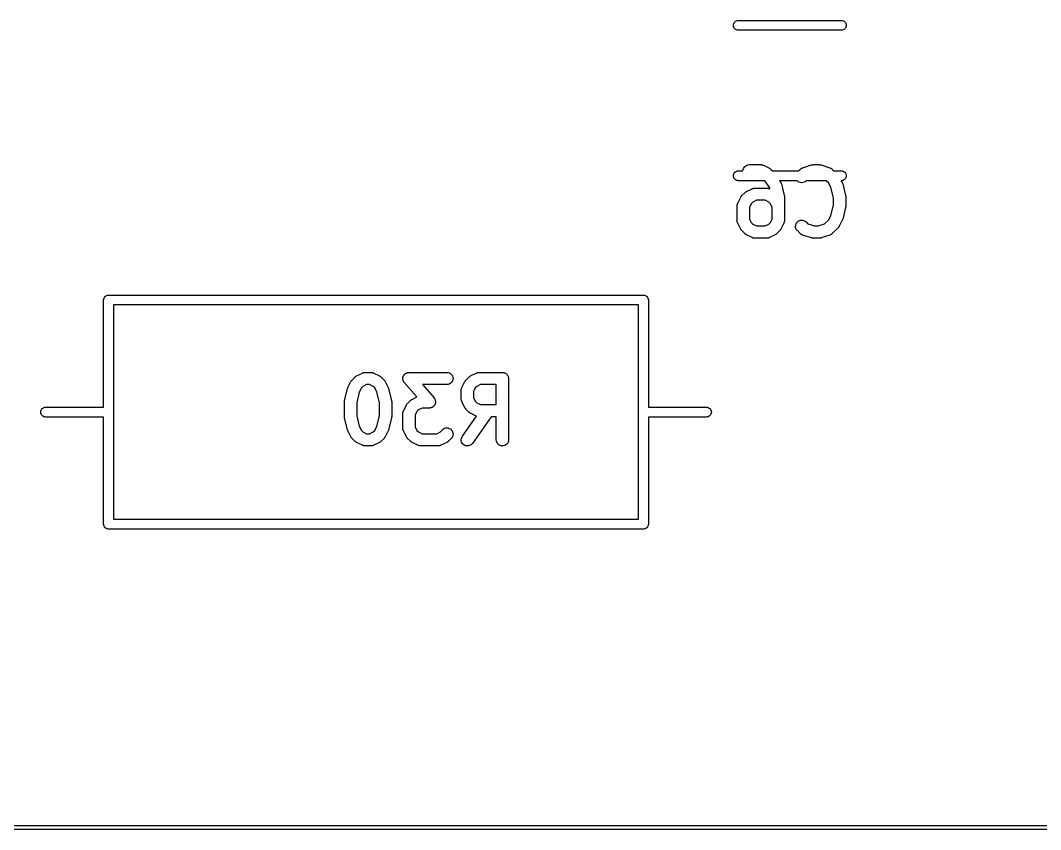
# Model space of a CAD drawing. Extents: x 19 to 116, y -142 to -17.
# Drawn here: x 74.39 to 86.87, y -142.26 to -132.37 of the extents above; entities that cross this region are included whole.
import ezdxf

# ---------------------------------------------------------------- set-up
doc = ezdxf.new("R2010")
doc.units = 0
doc.layers.add('BLACK', color=7, linetype='CONTINUOUS')

msp = doc.modelspace()

# ---------------------------------------------------------------- linework, layer by layer
at = {"layer": 'BLACK', "linetype": 'CONTINUOUS'}
for p, q in [((83.1107, -132.43), (83.1119, -132.418)), ((83.1119, -132.442), (83.1107, -132.43)), ((83.1119, -132.418), (83.1153, -132.407)), ((83.1153, -132.453), (83.1119, -132.442)), ((83.1153, -132.407), (83.1209, -132.397)), ((83.1209, -132.463), (83.1153, -132.453)), ((83.1209, -132.397), (83.1284, -132.387)), ((83.1284, -132.473), (83.1209, -132.463)), ((83.1284, -132.387), (83.1375, -132.38)), ((83.1375, -132.48), (83.1284, -132.473)), ((83.1375, -132.38), (83.1479, -132.374)), ((83.1479, -132.374), (83.1592, -132.371)), ((83.1592, -132.371), (83.1681, -132.37)), ((83.1681, -132.37), (84.4319, -132.37)), ((84.4319, -132.37), (84.4408, -132.371)), ((84.4408, -132.371), (84.4521, -132.374)), ((84.4521, -132.374), (84.4625, -132.38)), ((84.4625, -132.38), (84.4716, -132.387)), ((84.4716, -132.473), (84.4625, -132.48)), ((84.4716, -132.387), (84.4791, -132.397)), ((84.4791, -132.463), (84.4716, -132.473)), ((84.4791, -132.397), (84.4847, -132.407)), ((84.4847, -132.453), (84.4791, -132.463)), ((84.4847, -132.407), (84.4881, -132.418)), ((84.4881, -132.442), (84.4847, -132.453)), ((84.4881, -132.418), (84.4893, -132.43)), ((84.4893, -132.43), (84.4881, -132.442)), ((83.1479, -132.486), (83.1375, -132.48)), ((83.1592, -132.489), (83.1479, -132.486)), ((83.1681, -132.49), (83.1592, -132.489)), ((84.4319, -132.49), (83.1681, -132.49)), ((84.4408, -132.489), (84.4319, -132.49)), ((84.4521, -132.486), (84.4408, -132.489)), ((84.4625, -132.48), (84.4521, -132.486)), ((83.1284, -134.227), (83.1375, -134.22)), ((83.1375, -134.22), (83.1479, -134.214)), ((83.1479, -134.214), (83.1592, -134.211)), ((83.1592, -134.211), (83.1681, -134.21)), ((83.1681, -134.21), (83.2273, -134.21)), ((83.2271, -134.209), (83.2287, -134.194)), ((83.2273, -134.21), (83.2271, -134.209)), ((83.2287, -134.194), (83.233, -134.18)), ((83.233, -134.18), (83.24, -134.167)), ((83.24, -134.167), (83.2493, -134.156)), ((83.2493, -134.156), (83.2606, -134.147)), ((83.2606, -134.147), (83.2736, -134.14)), ((83.2736, -134.14), (83.2876, -134.136)), ((83.2876, -134.136), (83.3021, -134.134)), ((83.3021, -134.134), (83.445, -134.134)), ((83.445, -134.134), (83.446, -134.134)), ((83.446, -134.134), (83.4482, -134.135)), ((83.4482, -134.135), (83.4504, -134.134)), ((83.4504, -134.134), (83.4555, -134.135)), ((83.4555, -134.135), (83.4606, -134.136)), ((83.4606, -134.136), (83.4627, -134.137)), ((83.4627, -134.137), (83.4649, -134.137)), ((83.4649, -134.137), (83.4697, -134.139)), ((83.4697, -134.139), (83.4745, -134.14)), ((83.4745, -134.14), (83.4765, -134.141)), ((83.4765, -134.141), (83.4785, -134.142)), ((83.4785, -134.142), (83.55, -134.178)), ((83.55, -134.178), (83.5509, -134.178)), ((83.5509, -134.178), (83.5544, -134.181)), ((83.5544, -134.181), (83.5581, -134.183)), ((83.5581, -134.183), (83.5606, -134.185)), ((83.5606, -134.185), (83.5632, -134.186)), ((83.5632, -134.186), (83.5662, -134.189)), ((83.5662, -134.189), (83.5695, -134.192)), ((83.5695, -134.192), (83.5875, -134.21)), ((83.5875, -134.21), (83.9096, -134.21)), ((83.9096, -134.21), (83.9277, -134.192)), ((83.9277, -134.192), (83.9284, -134.191)), ((83.9284, -134.191), (83.9302, -134.19)), ((83.9302, -134.19), (83.9317, -134.188)), ((83.9317, -134.188), (83.9359, -134.185)), ((83.9359, -134.185), (83.9399, -134.182)), ((83.9399, -134.182), (83.9418, -134.181)), ((83.9418, -134.181), (83.9436, -134.18)), ((83.9436, -134.18), (83.9483, -134.178)), ((83.9483, -134.178), (83.9529, -134.175)), ((83.9529, -134.175), (83.955, -134.175)), ((83.955, -134.175), (83.957, -134.174)), ((83.957, -134.174), (84.0641, -134.138)), ((84.0641, -134.138), (84.0651, -134.138)), ((84.0651, -134.138), (84.0693, -134.137)), ((84.0693, -134.137), (84.0733, -134.136)), ((84.0733, -134.136), (84.0764, -134.135)), ((84.0764, -134.135), (84.0795, -134.135)), ((84.0795, -134.135), (84.0837, -134.135)), ((84.0837, -134.135), (84.0879, -134.134)), ((84.0879, -134.134), (84.1593, -134.134)), ((84.1593, -134.134), (84.1603, -134.134)), ((84.1603, -134.134), (84.1645, -134.135)), ((84.1645, -134.135), (84.1687, -134.135)), ((84.1687, -134.135), (84.1718, -134.136)), ((84.1718, -134.136), (84.1749, -134.136)), ((84.1749, -134.136), (84.1789, -134.137)), ((84.1789, -134.137), (84.183, -134.138)), ((84.183, -134.138), (84.2901, -134.174)), ((84.2901, -134.174), (84.2911, -134.174)), ((84.2911, -134.174), (84.2931, -134.175)), ((84.2931, -134.175), (84.2952, -134.176)), ((84.2952, -134.176), (84.2998, -134.178)), ((84.2998, -134.178), (84.3044, -134.18)), ((84.3044, -134.18), (84.3062, -134.182)), ((84.3062, -134.182), (84.3081, -134.183)), ((84.3081, -134.183), (84.3121, -134.186)), ((84.3121, -134.186), (84.3163, -134.189)), ((84.3163, -134.189), (84.3178, -134.191)), ((84.3178, -134.191), (84.3195, -134.192)), ((84.3195, -134.192), (84.3375, -134.21)), ((84.3375, -134.21), (84.4319, -134.21)), ((84.4319, -134.21), (84.4408, -134.211)), ((84.4408, -134.211), (84.4521, -134.214)), ((84.4521, -134.214), (84.4625, -134.22)), ((84.4625, -134.22), (84.4716, -134.227)), ((83.1107, -134.27), (83.1119, -134.258)), ((83.1119, -134.282), (83.1107, -134.27)), ((83.1119, -134.258), (83.1153, -134.247)), ((83.1153, -134.293), (83.1119, -134.282)), ((83.1153, -134.247), (83.1209, -134.237)), ((83.1209, -134.303), (83.1153, -134.293)), ((83.1209, -134.237), (83.1284, -134.227)), ((83.1284, -134.313), (83.1209, -134.303)), ((83.1375, -134.32), (83.1284, -134.313)), ((83.1479, -134.326), (83.1375, -134.32)), ((83.1592, -134.329), (83.1479, -134.326)), ((83.1681, -134.33), (83.1592, -134.329)), ((83.4949, -134.33), (83.1681, -134.33)), ((83.554, -134.419), (83.4949, -134.33)), ((83.8889, -134.33), (83.6751, -134.33)), ((83.6751, -134.33), (83.686, -134.346)), ((83.686, -134.346), (83.6865, -134.347)), ((83.6865, -134.347), (83.6888, -134.352)), ((83.8916, -134.333), (83.8889, -134.33)), ((83.9028, -134.343), (83.8916, -134.333)), ((83.9157, -134.35), (83.9028, -134.343)), ((83.9858, -134.344), (83.9729, -134.35)), ((83.9973, -134.334), (83.9858, -134.344)), ((83.998, -134.334), (83.9973, -134.334)), ((84.0018, -134.33), (83.998, -134.334)), ((84.2454, -134.33), (84.0018, -134.33)), ((84.2762, -134.361), (84.2454, -134.33)), ((84.4319, -134.33), (84.4285, -134.33)), ((84.4285, -134.33), (84.4407, -134.354)), ((84.4408, -134.329), (84.4319, -134.33)), ((84.4521, -134.326), (84.4408, -134.329)), ((84.4625, -134.32), (84.4521, -134.326)), ((84.4716, -134.313), (84.4625, -134.32)), ((84.4716, -134.227), (84.4791, -134.237)), ((84.4791, -134.303), (84.4716, -134.313)), ((84.4791, -134.237), (84.4847, -134.247)), ((84.4847, -134.293), (84.4791, -134.303)), ((84.4847, -134.247), (84.4881, -134.258)), ((84.4881, -134.282), (84.4847, -134.293)), ((84.4881, -134.258), (84.4893, -134.27)), ((84.4893, -134.27), (84.4881, -134.282)), ((83.2499, -134.477), (83.2531, -134.474)), ((83.2531, -134.474), (83.2562, -134.471)), ((83.2562, -134.471), (83.2589, -134.47)), ((83.2589, -134.47), (83.2613, -134.468)), ((83.2613, -134.468), (83.265, -134.466)), ((83.265, -134.466), (83.2686, -134.464)), ((83.2686, -134.464), (83.34, -134.428)), ((83.34, -134.428), (83.341, -134.427)), ((83.341, -134.427), (83.343, -134.427)), ((83.343, -134.427), (83.345, -134.426)), ((83.345, -134.426), (83.3499, -134.424)), ((83.3499, -134.424), (83.3547, -134.422)), ((83.3547, -134.422), (83.3569, -134.422)), ((83.3569, -134.422), (83.359, -134.421)), ((83.359, -134.421), (83.3641, -134.421)), ((83.3641, -134.421), (83.3692, -134.42)), ((83.3692, -134.42), (83.3714, -134.42)), ((83.3714, -134.42), (83.3736, -134.42)), ((83.3736, -134.42), (83.5164, -134.42)), ((83.5164, -134.42), (83.5175, -134.42)), ((83.5175, -134.42), (83.5197, -134.42)), ((83.5197, -134.42), (83.5219, -134.42)), ((83.5219, -134.42), (83.5269, -134.421)), ((83.5269, -134.421), (83.532, -134.422)), ((83.532, -134.422), (83.5341, -134.422)), ((83.5341, -134.422), (83.5363, -134.423)), ((83.5363, -134.423), (83.5411, -134.425)), ((83.5411, -134.425), (83.546, -134.426)), ((83.546, -134.426), (83.5479, -134.427)), ((83.5479, -134.427), (83.55, -134.428)), ((83.55, -134.428), (83.5572, -134.432)), ((83.5572, -134.432), (83.554, -134.419)), ((83.6888, -134.352), (83.6914, -134.356)), ((83.6914, -134.356), (83.6922, -134.358)), ((83.6922, -134.358), (83.6933, -134.36)), ((83.6933, -134.36), (83.6946, -134.365)), ((83.6946, -134.365), (83.6963, -134.37)), ((83.6963, -134.37), (83.732, -134.513)), ((83.9297, -134.354), (83.9157, -134.35)), ((83.9442, -134.356), (83.9297, -134.354)), ((83.9588, -134.354), (83.9442, -134.356)), ((83.9729, -134.35), (83.9588, -134.354)), ((84.3028, -134.414), (84.2762, -134.361)), ((84.3343, -134.54), (84.3028, -134.414)), ((84.4407, -134.354), (84.4411, -134.355)), ((84.4411, -134.355), (84.4412, -134.356)), ((84.4412, -134.356), (84.4414, -134.356)), ((84.4414, -134.356), (84.4438, -134.362)), ((84.4438, -134.362), (84.4462, -134.369)), ((84.4462, -134.369), (84.4462, -134.369)), ((84.4462, -134.369), (84.4463, -134.37)), ((84.4463, -134.37), (84.482, -134.513)), ((83.1636, -134.604), (83.1993, -134.533)), ((83.1993, -134.533), (83.1998, -134.532)), ((83.1998, -134.532), (83.2021, -134.528)), ((83.2021, -134.528), (83.2041, -134.525)), ((83.2041, -134.525), (83.2061, -134.522)), ((83.2061, -134.522), (83.2078, -134.52)), ((83.2078, -134.52), (83.2107, -134.517)), ((83.2107, -134.517), (83.2134, -134.513)), ((83.2134, -134.513), (83.2491, -134.478)), ((83.2491, -134.478), (83.2499, -134.477)), ((83.3466, -134.592), (83.3281, -134.611)), ((83.3913, -134.57), (83.3466, -134.592)), ((83.4987, -134.57), (83.3913, -134.57)), ((83.5434, -134.592), (83.4987, -134.57)), ((83.5619, -134.611), (83.5434, -134.592)), ((83.732, -134.513), (83.7323, -134.514)), ((83.7323, -134.514), (83.7325, -134.515)), ((83.7325, -134.515), (83.7329, -134.516)), ((83.7329, -134.516), (83.7334, -134.522)), ((83.7334, -134.522), (83.7342, -134.528)), ((83.7342, -134.528), (83.7342, -134.529)), ((83.7342, -134.529), (83.7343, -134.531)), ((83.7343, -134.531), (83.7343, -134.816)), ((84.3343, -134.629), (84.3343, -134.54)), ((84.482, -134.513), (84.4823, -134.514)), ((84.4823, -134.514), (84.4825, -134.515)), ((84.4825, -134.515), (84.4829, -134.516)), ((84.4829, -134.516), (84.4834, -134.522)), ((84.4834, -134.522), (84.4842, -134.528)), ((84.4842, -134.528), (84.4842, -134.529)), ((84.4842, -134.529), (84.4843, -134.531)), ((84.4843, -134.531), (84.4843, -134.638)), ((83.1557, -134.637), (83.156, -134.635)), ((83.1557, -134.638), (83.1557, -134.637)), ((83.1557, -134.816), (83.1557, -134.638)), ((83.1559, -134.632), (83.1568, -134.627)), ((83.156, -134.635), (83.1559, -134.632)), ((83.1568, -134.627), (83.1574, -134.622)), ((83.1574, -134.622), (83.158, -134.62)), ((83.158, -134.62), (83.1584, -134.618)), ((83.1584, -134.618), (83.1602, -134.613)), ((83.1602, -134.613), (83.1618, -134.608)), ((83.1618, -134.608), (83.1628, -134.606)), ((83.1628, -134.606), (83.1636, -134.604)), ((83.3281, -134.611), (83.3057, -134.656)), ((83.3057, -134.656), (83.3057, -134.799)), ((83.5843, -134.656), (83.5619, -134.611)), ((83.5843, -134.799), (83.5843, -134.656)), ((84.3028, -134.755), (84.3343, -134.629)), ((84.482, -134.656), (84.4463, -134.799)), ((84.4822, -134.655), (84.482, -134.656)), ((84.4826, -134.653), (84.4822, -134.655)), ((84.4833, -134.648), (84.4826, -134.653)), ((84.4842, -134.642), (84.4833, -134.648)), ((84.4843, -134.639), (84.4841, -134.64)), ((84.4841, -134.64), (84.4842, -134.642)), ((84.4843, -134.638), (84.4843, -134.639)), ((83.1559, -134.819), (83.1557, -134.816)), ((83.1558, -134.821), (83.1559, -134.819)), ((83.1566, -134.826), (83.1558, -134.821)), ((83.1571, -134.831), (83.1566, -134.826)), ((83.1578, -134.833), (83.1571, -134.831)), ((83.1581, -134.835), (83.1578, -134.833)), ((83.1599, -134.84), (83.1581, -134.835)), ((83.1614, -134.845), (83.1599, -134.84)), ((83.1624, -134.847), (83.1614, -134.845)), ((83.1632, -134.849), (83.1624, -134.847)), ((83.3057, -134.799), (83.3281, -134.843)), ((83.3281, -134.843), (83.3466, -134.862)), ((83.5434, -134.862), (83.5619, -134.843)), ((83.5619, -134.843), (83.5843, -134.799)), ((83.7272, -134.848), (83.7264, -134.85)), ((83.7282, -134.846), (83.7272, -134.848)), ((83.7298, -134.841), (83.7282, -134.846)), ((83.7316, -134.836), (83.7298, -134.841)), ((83.732, -134.834), (83.7316, -134.836)), ((83.7326, -134.832), (83.732, -134.834)), ((83.7332, -134.827), (83.7326, -134.832)), ((83.7341, -134.822), (83.7332, -134.827)), ((83.7343, -134.817), (83.734, -134.82)), ((83.734, -134.82), (83.7341, -134.822)), ((83.7343, -134.816), (83.7343, -134.817)), ((83.876, -134.859), (83.883, -134.846)), ((83.883, -134.846), (83.8923, -134.834)), ((83.8923, -134.834), (83.9037, -134.825)), ((83.9037, -134.825), (83.9167, -134.818)), ((83.9167, -134.818), (83.9307, -134.814)), ((83.9307, -134.814), (83.9453, -134.813)), ((83.9453, -134.813), (83.9598, -134.814)), ((83.9598, -134.814), (83.9738, -134.819)), ((83.9738, -134.819), (83.9867, -134.826)), ((83.9867, -134.826), (83.998, -134.835)), ((83.998, -134.835), (84.0212, -134.858)), ((84.2259, -134.858), (84.2762, -134.808)), ((84.2762, -134.808), (84.3028, -134.755)), ((84.4407, -134.814), (84.4049, -134.886)), ((84.4408, -134.814), (84.4407, -134.814)), ((84.441, -134.814), (84.4408, -134.814)), ((84.4434, -134.807), (84.441, -134.814)), ((84.4459, -134.801), (84.4434, -134.807)), ((84.4461, -134.8), (84.4459, -134.8)), ((84.4459, -134.8), (84.4459, -134.801)), ((84.4463, -134.799), (84.4461, -134.8)), ((83.1636, -134.85), (83.1632, -134.849)), ((83.1993, -134.921), (83.1636, -134.85)), ((83.2016, -134.925), (83.1993, -134.921)), ((83.2035, -134.929), (83.2016, -134.925)), ((83.2055, -134.931), (83.2035, -134.929)), ((83.2071, -134.934), (83.2055, -134.931)), ((83.21, -134.937), (83.2071, -134.934)), ((83.2127, -134.94), (83.21, -134.937)), ((83.2134, -134.941), (83.2127, -134.94)), ((83.2491, -134.977), (83.2134, -134.941)), ((83.3466, -134.862), (83.3913, -134.884)), ((83.3913, -134.884), (83.4987, -134.884)), ((83.4987, -134.884), (83.5434, -134.862)), ((83.6766, -134.941), (83.6409, -134.977)), ((83.6793, -134.938), (83.6766, -134.941)), ((83.6822, -134.935), (83.6793, -134.938)), ((83.6839, -134.932), (83.6822, -134.935)), ((83.6859, -134.93), (83.6839, -134.932)), ((83.6879, -134.926), (83.6859, -134.93)), ((83.6902, -134.922), (83.6879, -134.926)), ((83.6907, -134.921), (83.6902, -134.922)), ((83.7264, -134.85), (83.6907, -134.921)), ((83.87, -134.887), (83.8716, -134.873)), ((83.8713, -134.902), (83.87, -134.887)), ((83.8754, -134.916), (83.8713, -134.902)), ((83.8716, -134.873), (83.876, -134.859)), ((83.8821, -134.929), (83.8754, -134.916)), ((83.8912, -134.94), (83.8821, -134.929)), ((83.892, -134.941), (83.8912, -134.94)), ((83.9277, -134.977), (83.892, -134.941)), ((84.0212, -134.858), (84.1, -134.884)), ((84.1, -134.884), (84.1471, -134.884)), ((84.1471, -134.884), (84.2259, -134.858)), ((84.3909, -134.905), (84.3195, -134.977)), ((84.3936, -134.902), (84.3909, -134.905)), ((84.3965, -134.899), (84.3936, -134.902)), ((84.3982, -134.896), (84.3965, -134.899)), ((84.4002, -134.894), (84.3982, -134.896)), ((84.4022, -134.89), (84.4002, -134.894)), ((84.4045, -134.887), (84.4022, -134.89)), ((84.4049, -134.886), (84.4045, -134.887)), ((83.2524, -134.979), (83.2491, -134.977)), ((83.2554, -134.982), (83.2524, -134.979)), ((83.258, -134.984), (83.2554, -134.982)), ((83.2604, -134.986), (83.258, -134.984)), ((83.2641, -134.988), (83.2604, -134.986)), ((83.2677, -134.99), (83.2641, -134.988)), ((83.2686, -134.991), (83.2677, -134.99)), ((83.34, -135.026), (83.2686, -134.991)), ((83.3421, -135.027), (83.34, -135.026)), ((83.344, -135.028), (83.3421, -135.027)), ((83.3489, -135.03), (83.344, -135.028)), ((83.3537, -135.032), (83.3489, -135.03)), ((83.3559, -135.032), (83.3537, -135.032)), ((83.358, -135.033), (83.3559, -135.032)), ((83.3631, -135.033), (83.358, -135.033)), ((83.3681, -135.034), (83.3631, -135.033)), ((83.3703, -135.034), (83.3681, -135.034)), ((83.3725, -135.034), (83.3703, -135.034)), ((83.3736, -135.034), (83.3725, -135.034)), ((83.5164, -135.034), (83.3736, -135.034)), ((83.5186, -135.034), (83.5164, -135.034)), ((83.5208, -135.034), (83.5186, -135.034)), ((83.5259, -135.033), (83.5208, -135.034)), ((83.531, -135.033), (83.5259, -135.033)), ((83.5331, -135.032), (83.531, -135.033)), ((83.5353, -135.032), (83.5331, -135.032)), ((83.5401, -135.03), (83.5353, -135.032)), ((83.545, -135.029), (83.5401, -135.03)), ((83.547, -135.028), (83.545, -135.029)), ((83.549, -135.027), (83.547, -135.028)), ((83.55, -135.026), (83.549, -135.027)), ((83.6214, -134.991), (83.55, -135.026)), ((83.625, -134.988), (83.6214, -134.991)), ((83.6287, -134.986), (83.625, -134.988)), ((83.6311, -134.985), (83.6287, -134.986)), ((83.6338, -134.983), (83.6311, -134.985)), ((83.6369, -134.98), (83.6338, -134.983)), ((83.6401, -134.977), (83.6369, -134.98)), ((83.6409, -134.977), (83.6401, -134.977)), ((83.9294, -134.978), (83.9277, -134.977)), ((83.9309, -134.98), (83.9294, -134.978)), ((83.935, -134.983), (83.9309, -134.98)), ((83.939, -134.986), (83.935, -134.983)), ((83.9409, -134.987), (83.939, -134.986)), ((83.9427, -134.988), (83.9409, -134.987)), ((83.9474, -134.99), (83.9427, -134.988)), ((83.9519, -134.993), (83.9474, -134.99)), ((83.954, -134.993), (83.9519, -134.993)), ((83.956, -134.994), (83.954, -134.993)), ((83.957, -134.995), (83.956, -134.994)), ((84.0641, -135.03), (83.957, -134.995)), ((84.0682, -135.031), (84.0641, -135.03)), ((84.0723, -135.033), (84.0682, -135.031)), ((84.0754, -135.033), (84.0723, -135.033)), ((84.0784, -135.034), (84.0754, -135.033)), ((84.0826, -135.034), (84.0784, -135.034)), ((84.0868, -135.034), (84.0826, -135.034)), ((84.0879, -135.034), (84.0868, -135.034)), ((84.1593, -135.034), (84.0879, -135.034)), ((84.1635, -135.034), (84.1593, -135.034)), ((84.1677, -135.034), (84.1635, -135.034)), ((84.1707, -135.033), (84.1677, -135.034)), ((84.1739, -135.033), (84.1707, -135.033)), ((84.1779, -135.032), (84.1739, -135.033)), ((84.182, -135.031), (84.1779, -135.032)), ((84.183, -135.03), (84.182, -135.031)), ((84.2901, -134.995), (84.183, -135.03)), ((84.2922, -134.994), (84.2901, -134.995)), ((84.2943, -134.993), (84.2922, -134.994)), ((84.2988, -134.991), (84.2943, -134.993)), ((84.3035, -134.989), (84.2988, -134.991)), ((84.3053, -134.987), (84.3035, -134.989)), ((84.3073, -134.986), (84.3053, -134.987)), ((84.3113, -134.983), (84.3073, -134.986)), ((84.3155, -134.98), (84.3113, -134.983)), ((84.317, -134.979), (84.3155, -134.98)), ((84.3187, -134.977), (84.317, -134.979)), ((84.3195, -134.977), (84.3187, -134.977)), ((75.4097, -135.79), (75.4109, -135.778)), ((75.41, -135.793), (75.4097, -135.79)), ((75.41, -137.1), (75.41, -135.793)), ((75.4109, -135.778), (75.4143, -135.767)), ((75.4143, -135.767), (75.4199, -135.757)), ((75.4199, -135.757), (75.4274, -135.747)), ((75.4274, -135.747), (75.4365, -135.74)), ((75.4365, -135.74), (75.4469, -135.734)), ((75.4469, -135.734), (75.4582, -135.731)), ((75.4582, -135.731), (75.4671, -135.73)), ((75.4671, -135.73), (75.4671, -135.73)), ((75.4671, -135.73), (75.47, -135.73)), ((75.47, -135.73), (75.4729, -135.73)), ((75.4729, -135.73), (82.0071, -135.73)), ((82.0071, -135.73), (82.01, -135.73)), ((82.01, -135.73), (82.0129, -135.73)), ((82.0129, -135.73), (82.0129, -135.73)), ((82.0129, -135.73), (82.0218, -135.731)), ((82.0218, -135.731), (82.0331, -135.734)), ((82.0331, -135.734), (82.0435, -135.74)), ((82.0435, -135.74), (82.0526, -135.747)), ((82.0526, -135.747), (82.0601, -135.757)), ((82.0601, -135.757), (82.0657, -135.767)), ((82.0657, -135.767), (82.0691, -135.778)), ((82.0691, -135.778), (82.0703, -135.79)), ((82.0703, -135.79), (82.07, -135.793)), ((82.07, -135.793), (82.07, -137.1)), ((75.53, -135.85), (75.53, -137.157)), ((81.95, -135.85), (75.53, -135.85)), ((81.95, -137.157), (81.95, -135.85)), ((78.4986, -136.72), (78.5022, -136.718)), ((78.5022, -136.718), (78.5736, -136.682)), ((78.5736, -136.682), (78.5745, -136.682)), ((78.5745, -136.682), (78.5766, -136.681)), ((78.5766, -136.681), (78.5786, -136.68)), ((78.5786, -136.68), (78.5835, -136.678)), ((78.5835, -136.678), (78.5883, -136.677)), ((78.5883, -136.677), (78.5905, -136.676)), ((78.5905, -136.676), (78.5926, -136.676)), ((78.5926, -136.676), (78.5977, -136.675)), ((78.5977, -136.675), (78.6027, -136.674)), ((78.6027, -136.674), (78.6049, -136.675)), ((78.6049, -136.675), (78.6071, -136.674)), ((78.6071, -136.674), (78.6786, -136.674)), ((78.6786, -136.674), (78.6796, -136.674)), ((78.6796, -136.674), (78.6818, -136.675)), ((78.6818, -136.675), (78.684, -136.674)), ((78.684, -136.674), (78.6891, -136.675)), ((78.6891, -136.675), (78.6942, -136.676)), ((78.6942, -136.676), (78.6963, -136.677)), ((78.6963, -136.677), (78.6984, -136.677)), ((78.6984, -136.677), (78.7032, -136.679)), ((78.7032, -136.679), (78.7081, -136.68)), ((78.7081, -136.68), (78.7101, -136.681)), ((78.7101, -136.681), (78.7121, -136.682)), ((78.7121, -136.682), (78.7835, -136.718)), ((78.7835, -136.718), (78.7845, -136.718)), ((78.7845, -136.718), (78.788, -136.721)), ((79.0737, -136.72), (79.075, -136.718)), ((79.075, -136.718), (79.0759, -136.715)), ((79.0759, -136.715), (79.0784, -136.711)), ((79.0784, -136.711), (79.0807, -136.707)), ((79.0807, -136.707), (79.0824, -136.705)), ((79.0824, -136.705), (79.0838, -136.703)), ((79.0838, -136.703), (79.087, -136.7)), ((79.087, -136.7), (79.09, -136.696)), ((79.09, -136.696), (79.0921, -136.694)), ((79.0921, -136.694), (79.0939, -136.692)), ((79.0939, -136.692), (79.0977, -136.69)), ((79.0977, -136.69), (79.1014, -136.687)), ((79.1014, -136.687), (79.1037, -136.686)), ((79.1037, -136.686), (79.1058, -136.684)), ((79.1058, -136.684), (79.1101, -136.682)), ((79.1101, -136.682), (79.1143, -136.68)), ((79.1143, -136.68), (79.1168, -136.679)), ((79.1168, -136.679), (79.1192, -136.678)), ((79.1192, -136.678), (79.1238, -136.677)), ((79.1238, -136.677), (79.1283, -136.676)), ((79.1283, -136.676), (79.1309, -136.675)), ((79.1309, -136.675), (79.1335, -136.675)), ((79.1335, -136.675), (79.1382, -136.675)), ((79.1382, -136.675), (79.1429, -136.674)), ((79.1429, -136.674), (79.6071, -136.674)), ((79.6071, -136.674), (79.6082, -136.674)), ((79.6082, -136.674), (79.6227, -136.676)), ((79.6227, -136.676), (79.6367, -136.68)), ((79.6367, -136.68), (79.6495, -136.687)), ((79.6495, -136.687), (79.6607, -136.697)), ((79.6607, -136.697), (79.6699, -136.708)), ((79.6699, -136.708), (79.6767, -136.721)), ((79.8915, -136.72), (79.895, -136.718)), ((79.895, -136.718), (79.9665, -136.682)), ((79.9665, -136.682), (79.9674, -136.682)), ((79.9674, -136.682), (79.9695, -136.681)), ((79.9695, -136.681), (79.9714, -136.68)), ((79.9714, -136.68), (79.9763, -136.678)), ((79.9763, -136.678), (79.9811, -136.677)), ((79.9811, -136.677), (79.9833, -136.676)), ((79.9833, -136.676), (79.9854, -136.676)), ((79.9854, -136.676), (79.9905, -136.675)), ((79.9905, -136.675), (79.9956, -136.674)), ((79.9956, -136.674), (79.9978, -136.674)), ((79.9978, -136.674), (80, -136.674)), ((80, -136.674), (80.2857, -136.674)), ((80.2857, -136.674), (80.2862, -136.674)), ((80.2862, -136.674), (80.2862, -136.674)), ((80.2862, -136.674), (80.2863, -136.674)), ((80.2863, -136.674), (80.2868, -136.674)), ((80.2868, -136.674), (80.2938, -136.675)), ((80.2938, -136.675), (80.3008, -136.676)), ((80.3008, -136.676), (80.301, -136.676)), ((80.301, -136.676), (80.3013, -136.676)), ((80.3013, -136.676), (80.308, -136.678)), ((80.308, -136.678), (80.3148, -136.68)), ((80.3148, -136.68), (80.315, -136.68)), ((80.315, -136.68), (80.3153, -136.68)), ((80.3153, -136.68), (80.3215, -136.684)), ((80.3215, -136.684), (80.3277, -136.687)), ((80.3277, -136.687), (80.3279, -136.687)), ((80.3279, -136.687), (80.3281, -136.687)), ((80.3281, -136.687), (80.3335, -136.692)), ((80.3335, -136.692), (80.3389, -136.696)), ((80.3389, -136.696), (80.3391, -136.697)), ((80.3391, -136.697), (80.3393, -136.697)), ((80.3393, -136.697), (80.3437, -136.702)), ((80.3437, -136.702), (80.3482, -136.708)), ((80.3482, -136.708), (80.3483, -136.708)), ((80.3483, -136.708), (80.3485, -136.708)), ((80.3485, -136.708), (80.3517, -136.714)), ((80.3517, -136.714), (80.3551, -136.721)), ((78.3972, -136.859), (78.4329, -136.787)), ((78.4329, -136.787), (78.4334, -136.786)), ((78.4334, -136.786), (78.4357, -136.783)), ((78.4357, -136.783), (78.4377, -136.779)), ((78.4377, -136.779), (78.4397, -136.777)), ((78.4397, -136.777), (78.4414, -136.774)), ((78.4414, -136.774), (78.4443, -136.771)), ((78.4443, -136.771), (78.447, -136.768)), ((78.447, -136.768), (78.4827, -136.732)), ((78.4827, -136.732), (78.4834, -136.731)), ((78.4834, -136.731), (78.4867, -136.729)), ((78.4867, -136.729), (78.4898, -136.726)), ((78.4898, -136.726), (78.4924, -136.724)), ((78.4924, -136.724), (78.4949, -136.722)), ((78.4949, -136.722), (78.4986, -136.72)), ((78.6248, -136.824), (78.5801, -136.847)), ((78.6609, -136.824), (78.6248, -136.824)), ((78.7056, -136.847), (78.6609, -136.824)), ((78.788, -136.721), (78.7917, -136.723)), ((78.7917, -136.723), (78.7941, -136.725)), ((78.7941, -136.725), (78.7968, -136.726)), ((78.7968, -136.726), (78.7998, -136.729)), ((78.7998, -136.729), (78.803, -136.732)), ((78.803, -136.732), (78.8387, -136.768)), ((78.8387, -136.768), (78.8395, -136.768)), ((78.8395, -136.768), (78.8421, -136.772)), ((78.8421, -136.772), (78.845, -136.775)), ((78.845, -136.775), (78.8467, -136.777)), ((78.8467, -136.777), (78.8486, -136.78)), ((78.8486, -136.78), (78.8506, -136.784)), ((78.8506, -136.784), (78.8528, -136.787)), ((78.8528, -136.787), (78.8885, -136.859)), ((79.0679, -136.749), (79.0681, -136.746)), ((79.0683, -136.753), (79.0679, -136.749)), ((79.0681, -136.744), (79.0689, -136.739)), ((79.0681, -136.746), (79.0681, -136.744)), ((79.0684, -136.758), (79.0683, -136.753)), ((79.0689, -136.761), (79.0684, -136.758)), ((79.0689, -136.739), (79.0694, -136.734)), ((79.0692, -136.763), (79.0689, -136.761)), ((79.0705, -136.768), (79.0692, -136.763)), ((79.0694, -136.734), (79.0702, -136.732)), ((79.0702, -136.732), (79.0706, -136.729)), ((79.0715, -136.772), (79.0705, -136.768)), ((79.0706, -136.729), (79.0723, -136.725)), ((79.0726, -136.775), (79.0715, -136.772)), ((79.0723, -136.725), (79.0737, -136.72)), ((79.0733, -136.777), (79.0726, -136.775)), ((79.0755, -136.782), (79.0733, -136.777)), ((79.0774, -136.786), (79.0755, -136.782)), ((79.0789, -136.788), (79.0774, -136.786)), ((79.0801, -136.79), (79.0789, -136.788)), ((79.083, -136.794), (79.0801, -136.79)), ((79.0857, -136.798), (79.083, -136.794)), ((79.0864, -136.799), (79.0857, -136.798)), ((79.2399, -136.974), (79.0864, -136.799)), ((79.6071, -136.824), (79.3081, -136.824)), ((79.3081, -136.824), (79.4493, -136.986)), ((79.6217, -136.823), (79.6071, -136.824)), ((79.6357, -136.819), (79.6217, -136.823)), ((79.6486, -136.812), (79.6357, -136.819)), ((79.66, -136.803), (79.6486, -136.812)), ((79.6693, -136.791), (79.66, -136.803)), ((79.6763, -136.778), (79.6693, -136.791)), ((79.6806, -136.764), (79.6763, -136.778)), ((79.6767, -136.721), (79.6808, -136.735)), ((79.6821, -136.75), (79.6806, -136.764)), ((79.6808, -136.735), (79.6821, -136.75)), ((79.7901, -136.859), (79.8258, -136.787)), ((79.8258, -136.787), (79.8263, -136.786)), ((79.8263, -136.786), (79.8285, -136.783)), ((79.8285, -136.783), (79.8305, -136.779)), ((79.8305, -136.779), (79.8325, -136.777)), ((79.8325, -136.777), (79.8342, -136.774)), ((79.8342, -136.774), (79.8371, -136.771)), ((79.8371, -136.771), (79.8398, -136.768)), ((79.8398, -136.768), (79.8755, -136.732)), ((79.8755, -136.732), (79.8763, -136.731)), ((79.8763, -136.731), (79.8796, -136.729)), ((79.8796, -136.729), (79.8826, -136.726)), ((79.8826, -136.726), (79.8853, -136.724)), ((79.8853, -136.724), (79.8877, -136.722)), ((79.8877, -136.722), (79.8915, -136.72)), ((80.0177, -136.824), (79.973, -136.847)), ((80.2107, -136.824), (80.0177, -136.824)), ((80.2107, -137.067), (80.2107, -136.824)), ((80.3551, -136.721), (80.3551, -136.721)), ((80.3551, -136.721), (80.3553, -136.721)), ((80.3553, -136.721), (80.3572, -136.728)), ((80.3572, -136.728), (80.3593, -136.735)), ((80.3593, -136.735), (80.3593, -136.735)), ((80.3593, -136.735), (80.3594, -136.735)), ((80.3594, -136.735), (80.36, -136.742)), ((80.36, -136.742), (80.3607, -136.749)), ((80.3607, -136.749), (80.3607, -137.499)), ((78.3558, -137.017), (78.3915, -136.874)), ((78.3915, -136.874), (78.3918, -136.873)), ((78.3918, -136.873), (78.3919, -136.873)), ((78.3919, -136.873), (78.392, -136.872)), ((78.392, -136.872), (78.3945, -136.866)), ((78.3945, -136.866), (78.3969, -136.859)), ((78.3969, -136.859), (78.3971, -136.859)), ((78.3971, -136.859), (78.3972, -136.859)), ((78.535, -136.918), (78.5036, -137.044)), ((78.5616, -136.865), (78.535, -136.918)), ((78.5801, -136.847), (78.5616, -136.865)), ((78.7241, -136.865), (78.7056, -136.847)), ((78.7507, -136.918), (78.7241, -136.865)), ((78.7821, -137.044), (78.7507, -136.918)), ((78.8885, -136.859), (78.889, -136.86)), ((78.889, -136.86), (78.8891, -136.86)), ((78.8891, -136.86), (78.8893, -136.86)), ((78.8893, -136.86), (78.8916, -136.867)), ((78.8916, -136.867), (78.894, -136.873)), ((78.894, -136.873), (78.8941, -136.874)), ((78.8941, -136.874), (78.8942, -136.874)), ((78.8942, -136.874), (78.9299, -137.017)), ((79.7821, -136.891), (79.7824, -136.889)), ((79.7821, -136.892), (79.7821, -136.891)), ((79.7821, -136.999), (79.7821, -136.892)), ((79.7823, -136.887), (79.7832, -136.882)), ((79.7824, -136.889), (79.7823, -136.887)), ((79.7832, -136.882), (79.7838, -136.877)), ((79.7838, -136.877), (79.7844, -136.874)), ((79.7844, -136.874), (79.7848, -136.872)), ((79.7848, -136.872), (79.7867, -136.867)), ((79.7867, -136.867), (79.7882, -136.863)), ((79.7882, -136.863), (79.7893, -136.861)), ((79.7893, -136.861), (79.7901, -136.859)), ((79.9545, -136.865), (79.9321, -136.91)), ((79.9321, -136.91), (79.9321, -136.982)), ((79.973, -136.847), (79.9545, -136.865)), ((78.3536, -137.034), (78.3537, -137.033)), ((78.3536, -137.035), (78.3536, -137.034)), ((78.3536, -137.214), (78.3536, -137.035)), ((78.3537, -137.031), (78.3545, -137.025)), ((78.3537, -137.033), (78.3537, -137.031)), ((78.3545, -137.025), (78.3552, -137.019)), ((78.3552, -137.019), (78.3556, -137.018)), ((78.3556, -137.018), (78.3558, -137.017)), ((78.5036, -137.044), (78.5036, -137.204)), ((78.7821, -137.204), (78.7821, -137.044)), ((78.9299, -137.017), (78.9301, -137.018)), ((78.9301, -137.018), (78.9303, -137.019)), ((78.9303, -137.019), (78.9307, -137.02)), ((78.9307, -137.02), (78.9313, -137.026)), ((78.9313, -137.026), (78.9321, -137.032)), ((78.9321, -137.032), (78.932, -137.034)), ((78.932, -137.034), (78.9321, -137.035)), ((78.9321, -137.035), (78.9321, -137.214)), ((79.0758, -137.144), (79.1115, -137.073)), ((79.1115, -137.073), (79.112, -137.072)), ((79.112, -137.072), (79.1143, -137.068)), ((79.1143, -137.068), (79.1162, -137.065)), ((79.1162, -137.065), (79.1182, -137.062)), ((79.1182, -137.062), (79.1199, -137.06)), ((79.1199, -137.06), (79.1229, -137.057)), ((79.1229, -137.057), (79.1255, -137.053)), ((79.1255, -137.053), (79.1613, -137.018)), ((79.1613, -137.018), (79.162, -137.017)), ((79.162, -137.017), (79.1653, -137.014)), ((79.1653, -137.014), (79.1684, -137.011)), ((79.1684, -137.011), (79.171, -137.01)), ((79.171, -137.01), (79.1734, -137.008)), ((79.1734, -137.008), (79.1772, -137.006)), ((79.1772, -137.006), (79.1807, -137.004)), ((79.1807, -137.004), (79.2399, -136.974)), ((79.4418, -137.092), (79.438, -137.094)), ((79.4437, -137.09), (79.4418, -137.092)), ((79.4457, -137.088), (79.4437, -137.09)), ((79.4487, -137.085), (79.4457, -137.088)), ((79.4519, -137.081), (79.4487, -137.085)), ((79.4493, -136.986), (79.45, -136.986)), ((79.45, -136.986), (79.4527, -136.99)), ((79.4534, -137.079), (79.4519, -137.081)), ((79.4527, -136.99), (79.4556, -136.994)), ((79.455, -137.077), (79.4534, -137.079)), ((79.4573, -137.073), (79.455, -137.077)), ((79.4556, -136.994), (79.4568, -136.996)), ((79.4568, -136.996), (79.4583, -136.998)), ((79.4598, -137.069), (79.4573, -137.073)), ((79.4583, -136.998), (79.4602, -137.003)), ((79.4607, -137.066), (79.4598, -137.069)), ((79.4602, -137.003), (79.4624, -137.007)), ((79.462, -137.064), (79.4607, -137.066)), ((79.4634, -137.06), (79.462, -137.064)), ((79.4624, -137.007), (79.4631, -137.009)), ((79.4631, -137.009), (79.4642, -137.012)), ((79.4651, -137.055), (79.4634, -137.06)), ((79.4642, -137.012), (79.4652, -137.016)), ((79.4655, -137.053), (79.4651, -137.055)), ((79.4652, -137.016), (79.4665, -137.021)), ((79.4663, -137.05), (79.4655, -137.053)), ((79.4668, -137.045), (79.4663, -137.05)), ((79.4665, -137.021), (79.4668, -137.024)), ((79.4668, -137.024), (79.4673, -137.026)), ((79.4676, -137.041), (79.4668, -137.045)), ((79.4673, -137.026), (79.4674, -137.031)), ((79.4674, -137.031), (79.4679, -137.036)), ((79.4679, -137.036), (79.4676, -137.038)), ((79.4676, -137.038), (79.4676, -137.041)), ((79.7824, -137.001), (79.7821, -136.999)), ((79.7823, -137.004), (79.7824, -137.001)), ((79.7831, -137.009), (79.7823, -137.004)), ((79.7836, -137.014), (79.7831, -137.009)), ((79.7842, -137.016), (79.7836, -137.014)), ((79.7846, -137.018), (79.7842, -137.016)), ((79.7863, -137.023), (79.7846, -137.018)), ((79.7878, -137.028), (79.7863, -137.023)), ((79.7888, -137.03), (79.7878, -137.028)), ((79.7896, -137.032), (79.7888, -137.03)), ((79.7901, -137.033), (79.7896, -137.032)), ((79.8258, -137.104), (79.7901, -137.033)), ((79.9321, -136.982), (79.9545, -137.026)), ((79.9545, -137.026), (79.973, -137.045)), ((79.973, -137.045), (80.0177, -137.067)), ((80.0177, -137.067), (80.2107, -137.067)), ((74.6397, -137.16), (74.6409, -137.148)), ((74.6409, -137.172), (74.6397, -137.16)), ((74.6409, -137.148), (74.6443, -137.137)), ((74.6443, -137.183), (74.6409, -137.172)), ((74.6443, -137.137), (74.6499, -137.127)), ((74.6499, -137.193), (74.6443, -137.183)), ((74.6499, -137.127), (74.6574, -137.117)), ((74.6574, -137.203), (74.6499, -137.193)), ((74.6574, -137.117), (74.6665, -137.11)), ((74.6665, -137.21), (74.6574, -137.203)), ((74.6665, -137.11), (74.6769, -137.104)), ((74.6769, -137.216), (74.6665, -137.21)), ((74.6769, -137.104), (74.6882, -137.101)), ((74.6882, -137.219), (74.6769, -137.216)), ((74.6882, -137.101), (74.6971, -137.1)), ((74.6971, -137.1), (75.41, -137.1)), ((75.53, -137.157), (75.5303, -137.16)), ((75.5303, -137.16), (75.53, -137.163)), ((75.53, -137.163), (75.53, -138.47)), ((78.3537, -137.215), (78.3536, -137.214)), ((78.3536, -137.216), (78.3537, -137.215)), ((78.3544, -137.222), (78.3536, -137.216)), ((78.5036, -137.204), (78.535, -137.33)), ((78.7507, -137.33), (78.7821, -137.204)), ((78.9321, -137.217), (78.9312, -137.223)), ((78.9321, -137.215), (78.932, -137.216)), ((78.932, -137.216), (78.9321, -137.217)), ((78.9321, -137.214), (78.9321, -137.215)), ((79.0679, -137.177), (79.0681, -137.175)), ((79.0679, -137.178), (79.0679, -137.177)), ((79.0679, -137.356), (79.0679, -137.178)), ((79.0681, -137.172), (79.0689, -137.167)), ((79.0681, -137.175), (79.0681, -137.172)), ((79.0689, -137.167), (79.0695, -137.162)), ((79.0695, -137.162), (79.0702, -137.16)), ((79.0702, -137.16), (79.0705, -137.158)), ((79.0705, -137.158), (79.0724, -137.153)), ((79.0724, -137.153), (79.0739, -137.148)), ((79.0739, -137.148), (79.075, -137.146)), ((79.075, -137.146), (79.0758, -137.144)), ((79.2402, -137.151), (79.2179, -137.196)), ((79.2179, -137.196), (79.2179, -137.339)), ((79.2587, -137.132), (79.2402, -137.151)), ((79.3034, -137.11), (79.2587, -137.132)), ((79.3929, -137.11), (79.3034, -137.11)), ((79.3975, -137.11), (79.3929, -137.11)), ((79.4022, -137.109), (79.3975, -137.11)), ((79.4048, -137.109), (79.4022, -137.109)), ((79.4074, -137.109), (79.4048, -137.109)), ((79.4119, -137.107), (79.4074, -137.109)), ((79.4165, -137.106), (79.4119, -137.107)), ((79.4189, -137.105), (79.4165, -137.106)), ((79.4214, -137.104), (79.4189, -137.105)), ((79.4256, -137.102), (79.4214, -137.104)), ((79.4299, -137.1), (79.4256, -137.102)), ((79.432, -137.099), (79.4299, -137.1)), ((79.4344, -137.097), (79.432, -137.099)), ((79.438, -137.094), (79.4344, -137.097)), ((79.7957, -137.456), (79.9682, -137.21)), ((79.828, -137.108), (79.8258, -137.104)), ((79.83, -137.112), (79.828, -137.108)), ((79.8319, -137.114), (79.83, -137.112)), ((79.8336, -137.117), (79.8319, -137.114)), ((79.8365, -137.12), (79.8336, -137.117)), ((79.8391, -137.123), (79.8365, -137.12)), ((79.8398, -137.124), (79.8391, -137.123)), ((79.8755, -137.159), (79.8398, -137.124)), ((79.8788, -137.162), (79.8755, -137.159)), ((79.8818, -137.165), (79.8788, -137.162)), ((79.8844, -137.167), (79.8818, -137.165)), ((79.8868, -137.169), (79.8844, -137.167)), ((79.8906, -137.171), (79.8868, -137.169)), ((79.8941, -137.173), (79.8906, -137.171)), ((79.895, -137.174), (79.8941, -137.173)), ((79.9665, -137.209), (79.895, -137.174)), ((80.1462, -137.217), (79.9186, -137.542)), ((79.9682, -137.21), (79.9665, -137.209)), ((80.2107, -137.217), (80.1462, -137.217)), ((80.2107, -137.499), (80.2107, -137.217)), ((81.9497, -137.16), (81.95, -137.157)), ((81.95, -137.163), (81.9497, -137.16)), ((81.95, -138.47), (81.95, -137.163)), ((82.07, -137.1), (82.7829, -137.1)), ((82.7829, -137.1), (82.7918, -137.101)), ((82.7918, -137.101), (82.8031, -137.104)), ((82.8031, -137.216), (82.7918, -137.219)), ((82.8031, -137.104), (82.8135, -137.11)), ((82.8135, -137.21), (82.8031, -137.216)), ((82.8135, -137.11), (82.8226, -137.117)), ((82.8226, -137.203), (82.8135, -137.21)), ((82.8226, -137.117), (82.8301, -137.127)), ((82.8301, -137.193), (82.8226, -137.203)), ((82.8301, -137.127), (82.8357, -137.137)), ((82.8357, -137.183), (82.8301, -137.193)), ((82.8357, -137.137), (82.8391, -137.148)), ((82.8391, -137.172), (82.8357, -137.183)), ((82.8391, -137.148), (82.8403, -137.16)), ((82.8403, -137.16), (82.8391, -137.172)), ((74.6971, -137.22), (74.6882, -137.219)), ((75.41, -137.22), (74.6971, -137.22)), ((75.41, -138.527), (75.41, -137.22)), ((78.355, -137.228), (78.3544, -137.222)), ((78.3554, -137.229), (78.355, -137.228)), ((78.3556, -137.231), (78.3554, -137.229)), ((78.3558, -137.232), (78.3556, -137.231)), ((78.3915, -137.375), (78.3558, -137.232)), ((78.535, -137.33), (78.5616, -137.383)), ((78.7241, -137.383), (78.7507, -137.33)), ((78.9299, -137.232), (78.8942, -137.375)), ((78.9301, -137.23), (78.9299, -137.232)), ((78.9305, -137.229), (78.9301, -137.23)), ((78.9312, -137.223), (78.9305, -137.229)), ((79.2179, -137.339), (79.2402, -137.383)), ((82.7829, -137.22), (82.07, -137.22)), ((82.07, -137.22), (82.07, -138.527)), ((82.7918, -137.219), (82.7829, -137.22)), ((78.3916, -137.375), (78.3915, -137.375)), ((78.3917, -137.375), (78.3916, -137.375)), ((78.3941, -137.382), (78.3917, -137.375)), ((78.3964, -137.388), (78.3941, -137.382)), ((78.3966, -137.389), (78.3964, -137.388)), ((78.3967, -137.389), (78.3966, -137.389)), ((78.3972, -137.39), (78.3967, -137.389)), ((78.4329, -137.461), (78.3972, -137.39)), ((78.4352, -137.465), (78.4329, -137.461)), ((78.4371, -137.469), (78.4352, -137.465)), ((78.5616, -137.383), (78.5801, -137.402)), ((78.5801, -137.402), (78.6248, -137.424)), ((78.6248, -137.424), (78.6609, -137.424)), ((78.6609, -137.424), (78.7056, -137.402)), ((78.7056, -137.402), (78.7241, -137.383)), ((78.85, -137.466), (78.848, -137.47)), ((78.8523, -137.462), (78.85, -137.466)), ((78.8528, -137.461), (78.8523, -137.462)), ((78.8885, -137.39), (78.8528, -137.461)), ((78.8886, -137.39), (78.8885, -137.39)), ((78.8888, -137.389), (78.8886, -137.39)), ((78.8913, -137.383), (78.8888, -137.389)), ((78.8937, -137.376), (78.8913, -137.383)), ((78.8938, -137.376), (78.8937, -137.376)), ((78.8939, -137.376), (78.8938, -137.376)), ((78.8942, -137.375), (78.8939, -137.376)), ((79.0681, -137.359), (79.0679, -137.356)), ((79.068, -137.361), (79.0681, -137.359)), ((79.0688, -137.366), (79.068, -137.361)), ((79.0693, -137.371), (79.0688, -137.366)), ((79.0699, -137.373), (79.0693, -137.371)), ((79.0703, -137.375), (79.0699, -137.373)), ((79.072, -137.38), (79.0703, -137.375)), ((79.0735, -137.385), (79.072, -137.38)), ((79.0746, -137.387), (79.0735, -137.385)), ((79.0753, -137.389), (79.0746, -137.387)), ((79.0758, -137.39), (79.0753, -137.389)), ((79.1115, -137.461), (79.0758, -137.39)), ((79.1137, -137.465), (79.1115, -137.461)), ((79.1157, -137.469), (79.1137, -137.465)), ((79.2402, -137.383), (79.2587, -137.402)), ((79.2587, -137.402), (79.3034, -137.424)), ((79.3034, -137.424), (79.4823, -137.424)), ((79.4823, -137.424), (79.527, -137.402)), ((79.527, -137.402), (79.5541, -137.375)), ((79.5541, -137.375), (79.5549, -137.374)), ((79.5549, -137.374), (79.5663, -137.365)), ((79.5663, -137.365), (79.5793, -137.358)), ((79.5793, -137.358), (79.5933, -137.354)), ((79.5933, -137.354), (79.6079, -137.353)), ((79.6079, -137.353), (79.6225, -137.354)), ((79.6225, -137.354), (79.6364, -137.359)), ((79.6364, -137.359), (79.6493, -137.366)), ((79.6493, -137.366), (79.6605, -137.375)), ((79.6605, -137.375), (79.6698, -137.387)), ((79.6764, -137.457), (79.6695, -137.47)), ((79.6698, -137.387), (79.6766, -137.4)), ((79.6807, -137.443), (79.6764, -137.457)), ((79.6766, -137.4), (79.6808, -137.414)), ((79.6821, -137.428), (79.6807, -137.443)), ((79.6808, -137.414), (79.6821, -137.428)), ((79.7885, -137.469), (79.7957, -137.456)), ((78.439, -137.471), (78.4371, -137.469)), ((78.4407, -137.474), (78.439, -137.471)), ((78.4436, -137.477), (78.4407, -137.474)), ((78.4462, -137.48), (78.4436, -137.477)), ((78.447, -137.481), (78.4462, -137.48)), ((78.4827, -137.517), (78.447, -137.481)), ((78.4859, -137.519), (78.4827, -137.517)), ((78.489, -137.522), (78.4859, -137.519)), ((78.4916, -137.524), (78.489, -137.522)), ((78.494, -137.526), (78.4916, -137.524)), ((78.4977, -137.528), (78.494, -137.526)), ((78.5012, -137.53), (78.4977, -137.528)), ((78.5022, -137.531), (78.5012, -137.53)), ((78.5736, -137.566), (78.5022, -137.531)), ((78.5757, -137.567), (78.5736, -137.566)), ((78.5776, -137.568), (78.5757, -137.567)), ((78.5825, -137.57), (78.5776, -137.568)), ((78.5873, -137.572), (78.5825, -137.57)), ((78.5894, -137.572), (78.5873, -137.572)), ((78.5915, -137.573), (78.5894, -137.572)), ((78.5966, -137.573), (78.5915, -137.573)), ((78.6017, -137.574), (78.5966, -137.573)), ((78.6039, -137.574), (78.6017, -137.574)), ((78.6061, -137.574), (78.6039, -137.574)), ((78.6071, -137.574), (78.6061, -137.574)), ((78.6786, -137.574), (78.6071, -137.574)), ((78.6808, -137.574), (78.6786, -137.574)), ((78.683, -137.574), (78.6808, -137.574)), ((78.688, -137.573), (78.683, -137.574)), ((78.6931, -137.573), (78.688, -137.573)), ((78.6953, -137.572), (78.6931, -137.573)), ((78.6974, -137.572), (78.6953, -137.572)), ((78.7022, -137.57), (78.6974, -137.572)), ((78.7072, -137.569), (78.7022, -137.57)), ((78.7091, -137.568), (78.7072, -137.569)), ((78.7112, -137.567), (78.7091, -137.568)), ((78.7121, -137.566), (78.7112, -137.567)), ((78.7835, -137.531), (78.7121, -137.566)), ((78.7871, -137.528), (78.7835, -137.531)), ((78.7908, -137.526), (78.7871, -137.528)), ((78.7933, -137.525), (78.7908, -137.526)), ((78.7959, -137.523), (78.7933, -137.525)), ((78.799, -137.52), (78.7959, -137.523)), ((78.8023, -137.517), (78.799, -137.52)), ((78.803, -137.517), (78.8023, -137.517)), ((78.8387, -137.481), (78.803, -137.517)), ((78.8414, -137.478), (78.8387, -137.481)), ((78.8444, -137.475), (78.8414, -137.478)), ((78.8461, -137.472), (78.8444, -137.475)), ((78.848, -137.47), (78.8461, -137.472)), ((79.1176, -137.471), (79.1157, -137.469)), ((79.1193, -137.474), (79.1176, -137.471)), ((79.1222, -137.477), (79.1193, -137.474)), ((79.1248, -137.48), (79.1222, -137.477)), ((79.1255, -137.481), (79.1248, -137.48)), ((79.1613, -137.517), (79.1255, -137.481)), ((79.1645, -137.519), (79.1613, -137.517)), ((79.1675, -137.522), (79.1645, -137.519)), ((79.1702, -137.524), (79.1675, -137.522)), ((79.1726, -137.526), (79.1702, -137.524)), ((79.1763, -137.528), (79.1726, -137.526)), ((79.1798, -137.53), (79.1763, -137.528)), ((79.1807, -137.531), (79.1798, -137.53)), ((79.2522, -137.566), (79.1807, -137.531)), ((79.2542, -137.567), (79.2522, -137.566)), ((79.2562, -137.568), (79.2542, -137.567)), ((79.2611, -137.57), (79.2562, -137.568)), ((79.2658, -137.572), (79.2611, -137.57)), ((79.268, -137.572), (79.2658, -137.572)), ((79.2701, -137.573), (79.268, -137.572)), ((79.2752, -137.573), (79.2701, -137.573)), ((79.2803, -137.574), (79.2752, -137.573)), ((79.2825, -137.574), (79.2803, -137.574)), ((79.2847, -137.574), (79.2825, -137.574)), ((79.2857, -137.574), (79.2847, -137.574)), ((79.5, -137.574), (79.2857, -137.574)), ((79.5022, -137.574), (79.5, -137.574)), ((79.5044, -137.574), (79.5022, -137.574)), ((79.5095, -137.573), (79.5044, -137.574)), ((79.5146, -137.573), (79.5095, -137.573)), ((79.5167, -137.572), (79.5146, -137.573)), ((79.5189, -137.572), (79.5167, -137.572)), ((79.5237, -137.57), (79.5189, -137.572)), ((79.5286, -137.569), (79.5237, -137.57)), ((79.5305, -137.568), (79.5286, -137.569)), ((79.5326, -137.567), (79.5305, -137.568)), ((79.5335, -137.566), (79.5326, -137.567)), ((79.605, -137.531), (79.5335, -137.566)), ((79.6085, -137.528), (79.605, -137.531)), ((79.6123, -137.526), (79.6085, -137.528)), ((79.6147, -137.525), (79.6123, -137.526)), ((79.6174, -137.523), (79.6147, -137.525)), ((79.6204, -137.52), (79.6174, -137.523)), ((79.6237, -137.517), (79.6204, -137.52)), ((79.6245, -137.517), (79.6237, -137.517)), ((79.6602, -137.481), (79.6245, -137.517)), ((79.6695, -137.47), (79.6602, -137.481)), ((79.7822, -137.497), (79.7839, -137.483)), ((79.7832, -137.512), (79.7822, -137.497)), ((79.7871, -137.526), (79.7832, -137.512)), ((79.7839, -137.483), (79.7885, -137.469)), ((79.7937, -137.539), (79.7871, -137.526)), ((79.8027, -137.551), (79.7937, -137.539)), ((79.8137, -137.56), (79.8027, -137.551)), ((79.8264, -137.568), (79.8137, -137.56)), ((79.8403, -137.572), (79.8264, -137.568)), ((79.8548, -137.574), (79.8403, -137.572)), ((79.8694, -137.573), (79.8548, -137.574)), ((79.8835, -137.569), (79.8694, -137.573)), ((79.8967, -137.563), (79.8835, -137.569)), ((79.9083, -137.554), (79.8967, -137.563)), ((79.918, -137.543), (79.9083, -137.554)), ((79.9186, -137.542), (79.918, -137.543)), ((80.2121, -137.514), (80.2107, -137.499)), ((80.2164, -137.528), (80.2121, -137.514)), ((80.2232, -137.541), (80.2164, -137.528)), ((80.2325, -137.552), (80.2232, -137.541)), ((80.2438, -137.561), (80.2325, -137.552)), ((80.2566, -137.568), (80.2438, -137.561)), ((80.2706, -137.573), (80.2566, -137.568)), ((80.2852, -137.574), (80.2706, -137.573)), ((80.2998, -137.573), (80.2852, -137.574)), ((80.3138, -137.569), (80.2998, -137.573)), ((80.3268, -137.562), (80.3138, -137.569)), ((80.3382, -137.553), (80.3268, -137.562)), ((80.3476, -137.542), (80.3382, -137.553)), ((80.3546, -137.529), (80.3476, -137.542)), ((80.3591, -137.515), (80.3546, -137.529)), ((80.3607, -137.5), (80.3591, -137.515)), ((80.3607, -137.499), (80.3607, -137.5)), ((75.4097, -138.53), (75.41, -138.527)), ((75.4109, -138.542), (75.4097, -138.53)), ((75.4143, -138.553), (75.4109, -138.542)), ((75.4199, -138.563), (75.4143, -138.553)), ((75.4274, -138.573), (75.4199, -138.563)), ((75.4365, -138.58), (75.4274, -138.573)), ((75.4469, -138.586), (75.4365, -138.58)), ((75.4582, -138.589), (75.4469, -138.586)), ((75.47, -138.59), (75.4582, -138.589)), ((75.4729, -138.59), (75.47, -138.59)), ((82.0071, -138.59), (75.4729, -138.59)), ((75.53, -138.47), (81.95, -138.47)), ((82.01, -138.59), (82.0071, -138.59)), ((82.0218, -138.589), (82.01, -138.59)), ((82.0331, -138.586), (82.0218, -138.589)), ((82.0435, -138.58), (82.0331, -138.586)), ((82.0526, -138.573), (82.0435, -138.58)), ((82.0601, -138.563), (82.0526, -138.573)), ((82.0657, -138.553), (82.0601, -138.563)), ((82.0691, -138.542), (82.0657, -138.553)), ((82.07, -138.533), (82.0691, -138.542)), ((82.07, -138.527), (82.0703, -138.53)), ((82.0703, -138.53), (82.07, -138.533)), ((82.07, -138.533), (82.07, -138.533)), ((115.399, -142.265), (19.4312, -142.265)), ((19.455, -142.215), (115.375, -142.215))]:
    msp.add_line(p, q, dxfattribs=at)

doc.saveas('drawing.dxf')
